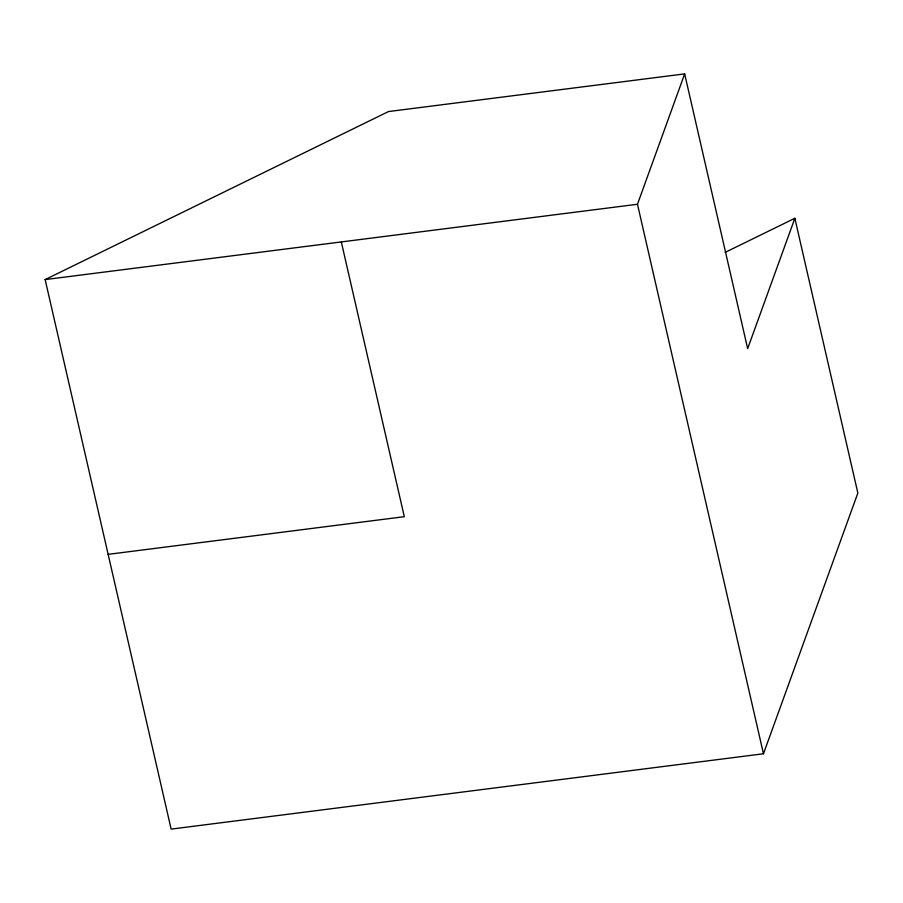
<?xml version="1.0" encoding="UTF-8"?>
<svg xmlns="http://www.w3.org/2000/svg" width="903" height="903" viewBox="0 0 903 903"><rect width="100%" height="100%" fill="white"/><g stroke="black" fill="none" stroke-linecap="round" stroke-linejoin="round"><path stroke-width="1.35" d="M763.464 753.768L637.473 204.259L684.666 73.888L388.504 111.554L45.15 279.591L171.141 829.112L763.464 753.768L857.85 493.038L794.854 218.278L725.165 252.377M794.854 218.278L747.661 348.648L684.666 73.888M45.15 279.591L637.473 204.259M108.146 554.352L404.307 516.685L341.311 241.925"/></g></svg>
